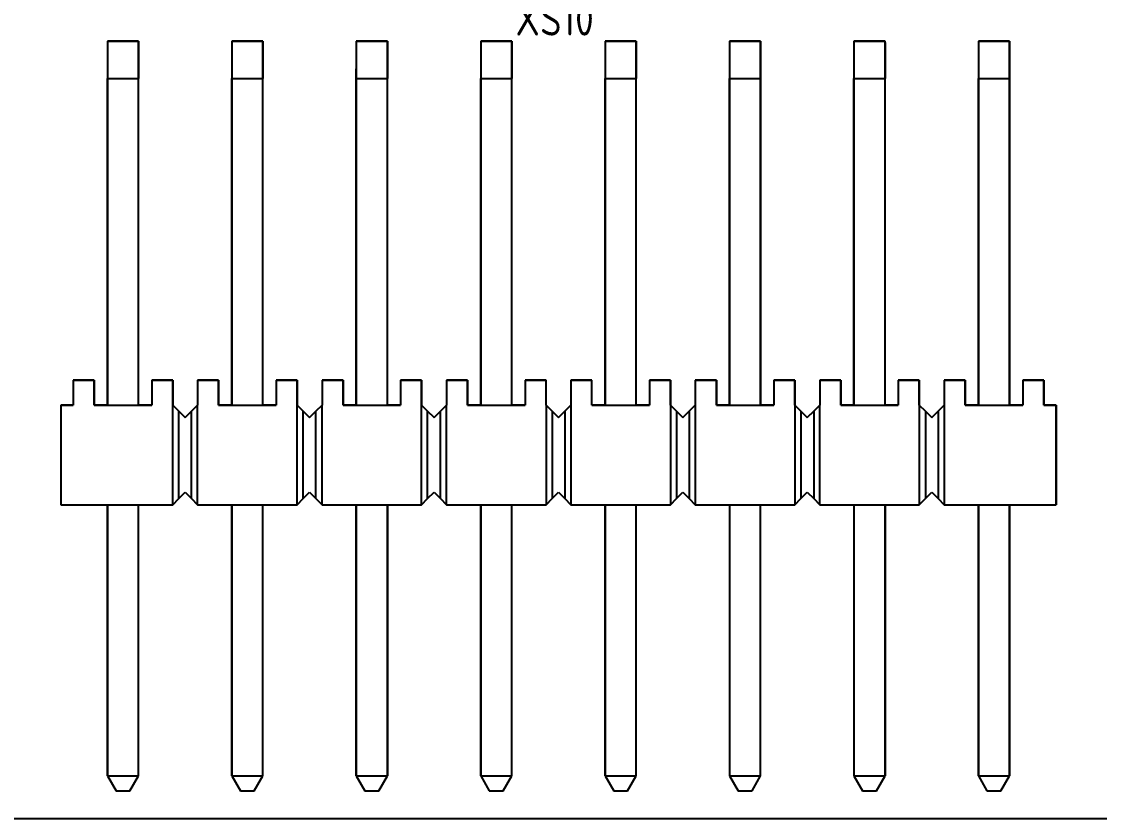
# Model space of a CAD drawing. Header units: inches. Extents: x 0 to 841, y -594 to 0.
# Drawn here: x 391.35 to 435.35, y -404.85 to -372.32 of the extents above; entities that cross this region are included whole.
import ezdxf

# ---------------------------------------------------------------- set-up
doc = ezdxf.new("R2010")
doc.units = ezdxf.units.IN
doc.header["$MEASUREMENT"] = 0
doc.styles.add('GOST type A0', font='', dxfattribs={"height": 2.116667})
doc.styles.get('GOST type A0').set_extended_font_data('GOST type A')

msp = doc.modelspace()

# ---------------------------------------------------------------- linework, layer by layer
at = {"color": 7, "true_color": 0xffffff}
for p, q in [((396.12, -373.122), (394.85, -373.122)), ((394.85, -373.122), (394.85, -374.646)), ((394.85, -373.122), (394.85, -373.174)), ((394.85, -373.122), (396.12, -373.122)), ((394.85, -373.174), (394.85, -373.326)), ((396.12, -374.646), (396.12, -373.122)), ((396.12, -373.122), (396.12, -373.174)), ((396.12, -373.174), (396.12, -373.326)), ((401.2, -373.122), (399.93, -373.122)), ((399.93, -373.122), (399.93, -374.646)), ((399.93, -373.122), (401.2, -373.122)), ((399.93, -373.122), (399.93, -373.174)), ((399.93, -373.174), (399.93, -373.326)), ((401.2, -374.646), (401.2, -373.122)), ((401.2, -373.122), (401.2, -373.174)), ((401.2, -373.174), (401.2, -373.326)), ((406.28, -373.122), (405.01, -373.122)), ((405.01, -373.122), (405.01, -374.252)), ((405.01, -373.122), (406.28, -373.122)), ((405.01, -373.122), (405.01, -373.174)), ((405.01, -373.174), (405.01, -373.326)), ((406.28, -374.646), (406.28, -373.122)), ((406.28, -373.122), (406.28, -373.174)), ((406.28, -373.174), (406.28, -373.326)), ((411.36, -373.122), (410.09, -373.122)), ((410.09, -373.122), (410.09, -374.646)), ((410.09, -373.122), (411.36, -373.122)), ((410.09, -373.122), (410.09, -373.174)), ((410.09, -373.174), (410.09, -373.326)), ((411.36, -374.646), (411.36, -373.122)), ((411.36, -373.122), (411.36, -373.174)), ((411.36, -373.174), (411.36, -373.326)), ((416.44, -373.122), (415.17, -373.122)), ((415.17, -373.122), (415.17, -374.646)), ((415.17, -373.122), (416.44, -373.122)), ((415.17, -373.122), (415.17, -373.174)), ((415.17, -373.174), (415.17, -373.884)), ((415.17, -373.174), (415.17, -373.326)), ((416.44, -374.646), (416.44, -373.122)), ((416.44, -373.122), (416.44, -373.174)), ((416.44, -373.174), (416.44, -373.326)), ((416.44, -373.174), (416.44, -373.884)), ((421.52, -373.122), (420.25, -373.122)), ((420.25, -373.122), (420.25, -374.646)), ((420.25, -373.122), (421.52, -373.122)), ((420.25, -373.122), (420.25, -373.174)), ((420.25, -373.174), (420.25, -373.326)), ((421.52, -374.646), (421.52, -373.122)), ((421.52, -373.122), (421.52, -373.174)), ((421.52, -373.174), (421.52, -373.326)), ((426.6, -373.122), (425.33, -373.122)), ((425.33, -373.122), (425.33, -374.646)), ((425.33, -373.122), (426.6, -373.122)), ((425.33, -373.122), (425.33, -373.174)), ((425.33, -373.174), (425.33, -373.326)), ((426.6, -373.174), (426.6, -373.122)), ((426.6, -373.174), (426.6, -373.122)), ((426.6, -374.646), (426.6, -373.174)), ((426.6, -373.174), (426.6, -373.326)), ((431.68, -373.122), (430.41, -373.122)), ((430.41, -373.122), (430.41, -374.646)), ((430.41, -373.122), (431.68, -373.122)), ((430.41, -373.122), (430.41, -373.174)), ((430.41, -373.174), (430.41, -373.326)), ((431.68, -374.646), (431.68, -373.122)), ((431.68, -373.122), (431.68, -373.174)), ((431.68, -373.174), (431.68, -373.326)), ((394.85, -373.326), (394.85, -373.57)), ((394.85, -373.57), (394.85, -373.884)), ((396.12, -373.326), (396.12, -373.57)), ((396.12, -373.57), (396.12, -373.884)), ((399.93, -373.326), (399.93, -373.57)), ((399.93, -373.57), (399.93, -373.884)), ((401.2, -373.326), (401.2, -373.57)), ((401.2, -373.57), (401.2, -373.884)), ((405.01, -373.326), (405.01, -373.57)), ((405.01, -373.57), (405.01, -373.884)), ((406.28, -373.326), (406.28, -373.57)), ((406.28, -373.57), (406.28, -373.884)), ((410.09, -373.326), (410.09, -373.57)), ((410.09, -373.57), (410.09, -373.884)), ((411.36, -373.326), (411.36, -373.57)), ((411.36, -373.57), (411.36, -373.884)), ((415.17, -373.326), (415.17, -373.57)), ((415.17, -373.57), (415.17, -373.884)), ((416.44, -373.326), (416.44, -373.57)), ((416.44, -373.57), (416.44, -373.884)), ((420.25, -373.326), (420.25, -373.57)), ((420.25, -373.57), (420.25, -373.884)), ((421.52, -373.326), (421.52, -373.57)), ((421.52, -373.57), (421.52, -373.884)), ((425.33, -373.326), (425.33, -373.57)), ((425.33, -373.57), (425.33, -373.884)), ((426.6, -373.326), (426.6, -373.57)), ((426.6, -373.57), (426.6, -373.884)), ((430.41, -373.326), (430.41, -373.57)), ((430.41, -373.57), (430.41, -373.884)), ((431.68, -373.326), (431.68, -373.57)), ((431.68, -373.57), (431.68, -373.884)), ((394.85, -373.884), (394.85, -374.252)), ((396.12, -373.884), (396.12, -374.252)), ((399.93, -373.884), (399.93, -374.252)), ((401.2, -373.884), (401.2, -374.252)), ((405.01, -373.884), (405.01, -374.252)), ((406.28, -373.884), (406.28, -374.252)), ((410.09, -373.884), (410.09, -374.252)), ((411.36, -373.884), (411.36, -374.252)), ((415.17, -373.884), (415.17, -374.252)), ((416.44, -373.884), (416.44, -374.252)), ((420.25, -373.884), (420.25, -374.252)), ((421.52, -373.884), (421.52, -374.252)), ((425.33, -373.884), (425.33, -374.252)), ((426.6, -373.884), (426.6, -374.252)), ((430.41, -373.884), (430.41, -374.252)), ((431.68, -373.884), (431.68, -374.252)), ((394.85, -374.252), (394.85, -374.646)), ((396.12, -374.252), (396.12, -374.646)), ((399.93, -374.252), (399.93, -374.646)), ((401.2, -374.252), (401.2, -374.646)), ((405.01, -374.252), (405.01, -374.646)), ((405.01, -374.646), (405.01, -374.252)), ((406.28, -374.252), (406.28, -374.646)), ((410.09, -374.252), (410.09, -374.646)), ((411.36, -374.252), (411.36, -374.646)), ((415.17, -374.252), (415.17, -374.646)), ((416.44, -374.252), (416.44, -374.646)), ((420.25, -374.252), (420.25, -374.646)), ((421.52, -374.252), (421.52, -374.646)), ((425.33, -374.252), (425.33, -374.646)), ((426.6, -374.252), (426.6, -374.646)), ((430.41, -374.252), (430.41, -374.646)), ((431.68, -374.252), (431.68, -374.646)), ((394.85, -374.646), (394.85, -387.982)), ((394.85, -387.982), (394.85, -374.646)), ((394.85, -374.646), (396.12, -374.646)), ((396.12, -387.982), (396.12, -374.646)), ((396.12, -387.982), (396.12, -374.646)), ((399.93, -374.646), (399.93, -387.982)), ((399.93, -387.982), (399.93, -374.646)), ((399.93, -374.646), (401.2, -374.646)), ((401.2, -387.982), (401.2, -374.646)), ((401.2, -387.982), (401.2, -374.646)), ((405.01, -374.646), (405.01, -387.982)), ((405.01, -387.982), (405.01, -374.646)), ((405.01, -374.646), (406.28, -374.646)), ((406.28, -387.982), (406.28, -374.646)), ((406.28, -387.982), (406.28, -374.646)), ((410.09, -374.646), (410.09, -387.982)), ((410.09, -387.982), (410.09, -374.646)), ((410.09, -374.646), (411.36, -374.646)), ((411.36, -387.982), (411.36, -374.646)), ((411.36, -387.982), (411.36, -374.646)), ((415.17, -374.646), (415.17, -387.982)), ((415.17, -387.982), (415.17, -374.646)), ((415.17, -374.646), (416.44, -374.646)), ((416.44, -387.982), (416.44, -374.646)), ((416.44, -387.982), (416.44, -374.646)), ((420.25, -374.646), (420.25, -387.982)), ((420.25, -387.982), (420.25, -374.646)), ((420.25, -374.646), (421.52, -374.646)), ((421.52, -387.982), (421.52, -374.646)), ((421.52, -374.646), (421.52, -387.982)), ((425.33, -374.646), (425.33, -387.982)), ((425.33, -387.982), (425.33, -374.646)), ((425.33, -374.646), (426.6, -374.646)), ((426.6, -387.982), (426.6, -374.646)), ((426.6, -387.982), (426.6, -374.646)), ((430.41, -374.646), (430.41, -387.982)), ((430.41, -387.982), (430.41, -374.646)), ((430.41, -374.646), (431.68, -374.646)), ((431.68, -387.982), (431.68, -374.646)), ((431.68, -374.646), (431.68, -387.982)), ((394.312, -386.966), (393.448, -386.966)), ((393.448, -386.966), (393.448, -387.982)), ((393.448, -386.966), (394.312, -386.966)), ((393.448, -386.966), (393.448, -387.982)), ((394.312, -387.982), (394.312, -386.966)), ((394.312, -386.966), (394.312, -387.982)), ((397.518, -386.966), (396.66, -386.966)), ((396.66, -386.966), (396.66, -387.982)), ((396.66, -386.966), (396.66, -387.982)), ((396.66, -386.966), (397.518, -386.966)), ((397.518, -387.982), (397.518, -386.966)), ((397.518, -386.966), (397.518, -387.982)), ((399.392, -386.966), (398.534, -386.966)), ((398.534, -386.966), (398.534, -387.982)), ((398.534, -386.966), (398.534, -387.982)), ((398.534, -386.966), (399.392, -386.966)), ((399.392, -387.982), (399.392, -386.966)), ((399.392, -386.966), (399.392, -387.982)), ((402.598, -386.966), (401.74, -386.966)), ((401.74, -386.966), (401.74, -387.982)), ((401.74, -386.966), (402.598, -386.966)), ((401.74, -386.966), (401.74, -387.982)), ((402.598, -387.982), (402.598, -386.966)), ((402.598, -386.966), (402.598, -387.982)), ((404.472, -386.966), (403.614, -386.966)), ((403.614, -386.966), (403.614, -387.982)), ((403.614, -386.966), (403.614, -387.982)), ((403.614, -386.966), (404.472, -386.966)), ((404.472, -387.982), (404.472, -386.966)), ((404.472, -386.966), (404.472, -387.982)), ((407.678, -386.966), (406.82, -386.966)), ((406.82, -386.966), (406.82, -387.982)), ((406.82, -386.966), (407.678, -386.966)), ((406.82, -386.966), (406.82, -387.982)), ((407.678, -387.982), (407.678, -386.966)), ((407.678, -386.966), (407.678, -387.982)), ((409.552, -386.966), (408.694, -386.966)), ((408.694, -386.966), (408.694, -387.982)), ((408.694, -386.966), (408.694, -387.982)), ((408.694, -386.966), (409.552, -386.966)), ((409.552, -387.982), (409.552, -386.966)), ((409.552, -386.966), (409.552, -387.982)), ((412.758, -386.966), (411.9, -386.966)), ((411.9, -386.966), (411.9, -387.982)), ((411.9, -386.966), (412.758, -386.966)), ((411.9, -386.966), (411.9, -387.982)), ((412.758, -387.982), (412.758, -386.966)), ((412.758, -387.982), (412.758, -386.966)), ((414.632, -386.966), (413.774, -386.966)), ((413.774, -386.966), (413.774, -387.982)), ((413.774, -386.966), (414.632, -386.966)), ((413.774, -386.966), (413.774, -387.982)), ((414.632, -387.982), (414.632, -386.966)), ((414.632, -387.982), (414.632, -386.966)), ((417.838, -386.966), (416.98, -386.966)), ((416.98, -386.966), (416.98, -387.982)), ((416.98, -386.966), (417.838, -386.966)), ((416.98, -386.966), (416.98, -387.982)), ((417.838, -387.982), (417.838, -386.966)), ((417.838, -386.966), (417.838, -387.982)), ((419.712, -386.966), (418.854, -386.966)), ((418.854, -386.966), (418.854, -387.982)), ((418.854, -386.966), (419.712, -386.966)), ((418.854, -386.966), (418.854, -387.982)), ((419.712, -387.982), (419.712, -386.966)), ((419.712, -386.966), (419.712, -387.982)), ((422.918, -386.966), (422.06, -386.966)), ((422.06, -386.966), (422.06, -387.982)), ((422.06, -386.966), (422.918, -386.966)), ((422.06, -386.966), (422.06, -387.982)), ((422.918, -387.982), (422.918, -386.966)), ((422.918, -386.966), (422.918, -387.982)), ((424.792, -386.966), (423.934, -386.966)), ((423.934, -386.966), (423.934, -387.982)), ((423.934, -386.966), (424.792, -386.966)), ((423.934, -386.966), (423.934, -387.982)), ((424.792, -387.982), (424.792, -386.966)), ((424.792, -386.966), (424.792, -387.982)), ((427.998, -386.966), (427.14, -386.966)), ((427.14, -386.966), (427.14, -387.982)), ((427.14, -386.966), (427.998, -386.966)), ((427.14, -386.966), (427.14, -387.982)), ((427.998, -387.982), (427.998, -386.966)), ((427.998, -386.966), (427.998, -387.982)), ((429.872, -386.966), (429.014, -386.966)), ((429.014, -386.966), (429.014, -387.982)), ((429.014, -386.966), (429.872, -386.966)), ((429.014, -386.966), (429.014, -387.982)), ((429.872, -387.982), (429.872, -386.966)), ((429.872, -386.966), (429.872, -387.982)), ((433.084, -386.966), (432.22, -386.966)), ((432.22, -386.966), (432.22, -387.982)), ((432.22, -386.966), (432.22, -387.982)), ((432.22, -386.966), (433.084, -386.966)), ((433.084, -387.982), (433.084, -386.966)), ((433.084, -386.966), (433.084, -387.982)), ((392.946, -387.982), (392.946, -392.046)), ((393.448, -387.982), (392.946, -387.982)), ((392.946, -387.982), (393.448, -387.982)), ((392.946, -387.982), (392.946, -392.046)), ((394.85, -387.982), (394.312, -387.982)), ((394.312, -387.982), (396.66, -387.982)), ((396.66, -387.982), (396.12, -387.982)), ((397.766, -388.23), (397.518, -387.982)), ((397.518, -392.046), (397.518, -387.982)), ((397.518, -387.982), (397.766, -388.23)), ((398.534, -387.982), (398.286, -388.23)), ((398.286, -388.23), (398.534, -387.982)), ((398.534, -392.046), (398.534, -387.982)), ((399.93, -387.982), (399.392, -387.982)), ((399.392, -387.982), (401.74, -387.982)), ((401.74, -387.982), (401.2, -387.982)), ((402.846, -388.23), (402.598, -387.982)), ((402.598, -392.046), (402.598, -387.982)), ((402.598, -387.982), (402.846, -388.23)), ((403.614, -387.982), (403.366, -388.23)), ((403.366, -388.23), (403.614, -387.982)), ((403.614, -392.046), (403.614, -387.982)), ((405.01, -387.982), (404.472, -387.982)), ((404.472, -387.982), (406.82, -387.982)), ((406.82, -387.982), (406.28, -387.982)), ((407.926, -388.23), (407.678, -387.982)), ((407.678, -392.046), (407.678, -387.982)), ((407.678, -387.982), (407.926, -388.23)), ((408.694, -387.982), (408.446, -388.23)), ((408.446, -388.23), (408.694, -387.982)), ((408.694, -392.046), (408.694, -387.982)), ((410.09, -387.982), (409.552, -387.982)), ((409.552, -387.982), (411.9, -387.982)), ((411.9, -387.982), (411.36, -387.982)), ((413.006, -388.23), (412.758, -387.982)), ((412.758, -387.982), (412.758, -392.046)), ((412.758, -387.982), (413.006, -388.23)), ((413.774, -387.982), (413.526, -388.23)), ((413.526, -388.23), (413.774, -387.982)), ((413.774, -387.982), (413.774, -392.046)), ((415.17, -387.982), (414.632, -387.982)), ((414.632, -387.982), (416.98, -387.982)), ((416.98, -387.982), (416.44, -387.982)), ((418.086, -388.23), (417.838, -387.982)), ((417.838, -387.982), (417.838, -392.046)), ((417.838, -387.982), (418.086, -388.23)), ((418.854, -387.982), (418.606, -388.23)), ((418.606, -388.23), (418.854, -387.982)), ((418.854, -387.982), (418.854, -392.046)), ((420.25, -387.982), (419.712, -387.982)), ((419.712, -387.982), (422.06, -387.982)), ((422.06, -387.982), (421.52, -387.982)), ((423.166, -388.23), (422.918, -387.982)), ((422.918, -387.982), (422.918, -392.046)), ((422.918, -387.982), (423.166, -388.23)), ((423.934, -387.982), (423.686, -388.23)), ((423.686, -388.23), (423.934, -387.982)), ((423.934, -392.046), (423.934, -387.982)), ((425.33, -387.982), (424.792, -387.982)), ((424.792, -387.982), (427.14, -387.982)), ((427.14, -387.982), (426.6, -387.982)), ((428.246, -388.23), (427.998, -387.982)), ((427.998, -387.982), (427.998, -392.046)), ((427.998, -387.982), (428.246, -388.23)), ((429.014, -387.982), (428.766, -388.23)), ((428.766, -388.23), (429.014, -387.982)), ((429.014, -387.982), (429.014, -392.046)), ((430.41, -387.982), (429.872, -387.982)), ((429.872, -387.982), (432.22, -387.982)), ((432.22, -387.982), (431.68, -387.982)), ((433.586, -387.982), (433.084, -387.982)), ((433.084, -387.982), (433.586, -387.982)), ((433.586, -392.046), (433.586, -387.982)), ((433.586, -387.982), (433.586, -392.046)), ((398.026, -388.49), (397.766, -388.23)), ((397.766, -388.23), (398.026, -388.49)), ((397.766, -391.798), (397.766, -388.23)), ((398.286, -388.23), (398.026, -388.49)), ((398.026, -388.49), (398.286, -388.23)), ((398.286, -391.798), (398.286, -388.23)), ((403.106, -388.49), (402.846, -388.23)), ((402.846, -388.23), (403.106, -388.49)), ((402.846, -391.798), (402.846, -388.23)), ((403.366, -388.23), (403.106, -388.49)), ((403.106, -388.49), (403.366, -388.23)), ((403.366, -391.798), (403.366, -388.23)), ((408.186, -388.49), (407.926, -388.23)), ((407.926, -391.798), (407.926, -388.23)), ((407.926, -388.23), (408.186, -388.49)), ((408.446, -388.23), (408.186, -388.49)), ((408.186, -388.49), (408.446, -388.23)), ((408.446, -391.798), (408.446, -388.23)), ((413.266, -388.49), (413.006, -388.23)), ((413.006, -388.23), (413.006, -391.798)), ((413.006, -388.23), (413.266, -388.49)), ((413.526, -388.23), (413.266, -388.49)), ((413.266, -388.49), (413.526, -388.23)), ((413.526, -388.23), (413.526, -391.798)), ((418.346, -388.49), (418.086, -388.23)), ((418.086, -388.23), (418.086, -391.798)), ((418.086, -388.23), (418.346, -388.49)), ((418.606, -388.23), (418.346, -388.49)), ((418.346, -388.49), (418.606, -388.23)), ((418.606, -388.23), (418.606, -391.798)), ((423.426, -388.49), (423.166, -388.23)), ((423.166, -388.23), (423.166, -391.798)), ((423.166, -388.23), (423.426, -388.49)), ((423.686, -388.23), (423.426, -388.49)), ((423.426, -388.49), (423.686, -388.23)), ((423.686, -388.23), (423.686, -391.798)), ((428.506, -388.49), (428.246, -388.23)), ((428.246, -388.23), (428.246, -391.798)), ((428.246, -388.23), (428.506, -388.49)), ((428.766, -388.23), (428.506, -388.49)), ((428.506, -388.49), (428.766, -388.23)), ((428.766, -388.23), (428.766, -391.798)), ((397.766, -391.798), (398.026, -391.538)), ((397.766, -391.798), (398.026, -391.538)), ((398.026, -391.538), (398.286, -391.798)), ((398.026, -391.538), (398.286, -391.798)), ((402.846, -391.798), (403.106, -391.538)), ((402.846, -391.798), (403.106, -391.538)), ((403.106, -391.538), (403.366, -391.798)), ((403.106, -391.538), (403.366, -391.798)), ((407.926, -391.798), (408.186, -391.538)), ((407.926, -391.798), (408.186, -391.538)), ((408.186, -391.538), (408.446, -391.798)), ((408.186, -391.538), (408.446, -391.798)), ((413.006, -391.798), (413.266, -391.538)), ((413.006, -391.798), (413.266, -391.538)), ((413.266, -391.538), (413.526, -391.798)), ((413.266, -391.538), (413.526, -391.798)), ((418.086, -391.798), (418.346, -391.538)), ((418.086, -391.798), (418.346, -391.538)), ((418.346, -391.538), (418.606, -391.798)), ((418.346, -391.538), (418.606, -391.798)), ((423.166, -391.798), (423.426, -391.538)), ((423.166, -391.798), (423.426, -391.538)), ((423.426, -391.538), (423.686, -391.798)), ((423.426, -391.538), (423.686, -391.798)), ((428.246, -391.798), (428.506, -391.538)), ((428.246, -391.798), (428.506, -391.538)), ((428.506, -391.538), (428.766, -391.798)), ((428.506, -391.538), (428.766, -391.798)), ((392.946, -392.046), (394.85, -392.046)), ((392.946, -392.046), (397.518, -392.046)), ((394.85, -392.046), (394.85, -403.12)), ((394.85, -403.12), (394.85, -392.046)), ((396.12, -403.12), (396.12, -392.046)), ((396.12, -392.046), (397.518, -392.046)), ((396.12, -403.12), (396.12, -392.046)), ((397.518, -392.046), (397.766, -391.798)), ((397.518, -392.046), (397.766, -391.798)), ((398.286, -391.798), (398.534, -392.046)), ((398.286, -391.798), (398.534, -392.046)), ((398.534, -392.046), (399.93, -392.046)), ((398.534, -392.046), (402.598, -392.046)), ((399.93, -392.046), (399.93, -403.12)), ((399.93, -403.12), (399.93, -392.046)), ((401.2, -403.12), (401.2, -392.046)), ((401.2, -392.046), (402.598, -392.046)), ((401.2, -403.12), (401.2, -392.046)), ((402.598, -392.046), (402.846, -391.798)), ((402.598, -392.046), (402.846, -391.798)), ((403.366, -391.798), (403.614, -392.046)), ((403.366, -391.798), (403.614, -392.046)), ((403.614, -392.046), (405.01, -392.046)), ((403.614, -392.046), (407.678, -392.046)), ((405.01, -392.046), (405.01, -403.12)), ((405.01, -403.12), (405.01, -392.046)), ((406.28, -403.12), (406.28, -392.046)), ((406.28, -392.046), (407.678, -392.046)), ((406.28, -392.046), (406.28, -403.12)), ((407.678, -392.046), (407.926, -391.798)), ((407.678, -392.046), (407.926, -391.798)), ((408.446, -391.798), (408.694, -392.046)), ((408.446, -391.798), (408.694, -392.046)), ((408.694, -392.046), (410.09, -392.046)), ((408.694, -392.046), (412.758, -392.046)), ((410.09, -392.046), (410.09, -403.12)), ((410.09, -403.12), (410.09, -392.046)), ((411.36, -403.12), (411.36, -392.046)), ((411.36, -392.046), (412.758, -392.046)), ((411.36, -403.12), (411.36, -392.046)), ((412.758, -392.046), (413.006, -391.798)), ((412.758, -392.046), (413.006, -391.798)), ((413.526, -391.798), (413.774, -392.046)), ((413.526, -391.798), (413.774, -392.046)), ((413.774, -392.046), (415.17, -392.046)), ((413.774, -392.046), (417.838, -392.046)), ((415.17, -392.046), (415.17, -403.12)), ((415.17, -403.12), (415.17, -392.046)), ((416.44, -403.12), (416.44, -392.046)), ((416.44, -392.046), (417.838, -392.046)), ((416.44, -403.12), (416.44, -392.046)), ((417.838, -392.046), (418.086, -391.798)), ((417.838, -392.046), (418.086, -391.798)), ((418.606, -391.798), (418.854, -392.046)), ((418.606, -391.798), (418.854, -392.046)), ((418.854, -392.046), (420.25, -392.046)), ((418.854, -392.046), (422.918, -392.046)), ((420.25, -392.046), (420.25, -403.12)), ((420.25, -392.046), (420.25, -403.12)), ((421.52, -403.12), (421.52, -392.046)), ((421.52, -392.046), (422.918, -392.046)), ((421.52, -403.12), (421.52, -392.046)), ((422.918, -392.046), (423.166, -391.798)), ((422.918, -392.046), (423.166, -391.798)), ((423.686, -391.798), (423.934, -392.046)), ((423.686, -391.798), (423.934, -392.046)), ((423.934, -392.046), (425.33, -392.046)), ((423.934, -392.046), (427.998, -392.046)), ((425.33, -392.046), (425.33, -403.12)), ((425.33, -392.046), (425.33, -403.12)), ((426.6, -403.12), (426.6, -392.046)), ((426.6, -392.046), (427.998, -392.046)), ((426.6, -392.046), (426.6, -403.12)), ((427.998, -392.046), (428.246, -391.798)), ((427.998, -392.046), (428.246, -391.798)), ((428.766, -391.798), (429.014, -392.046)), ((428.766, -391.798), (429.014, -392.046)), ((429.014, -392.046), (430.41, -392.046)), ((429.014, -392.046), (433.586, -392.046)), ((430.41, -392.046), (430.41, -403.12)), ((430.41, -403.12), (430.41, -392.046)), ((431.68, -403.12), (431.68, -392.046)), ((431.68, -392.046), (433.586, -392.046)), ((431.68, -392.046), (431.68, -403.12)), ((394.85, -403.12), (395.202, -403.73)), ((394.85, -403.12), (395.202, -403.73)), ((394.85, -403.12), (396.12, -403.12)), ((395.768, -403.73), (396.12, -403.12)), ((395.768, -403.73), (396.12, -403.12)), ((399.93, -403.12), (400.282, -403.73)), ((399.93, -403.12), (401.2, -403.12)), ((399.93, -403.12), (400.282, -403.73)), ((400.848, -403.73), (401.2, -403.12)), ((400.848, -403.73), (401.2, -403.12)), ((405.01, -403.12), (405.362, -403.73)), ((405.01, -403.12), (406.28, -403.12)), ((405.01, -403.12), (405.362, -403.73)), ((405.928, -403.73), (406.28, -403.12)), ((405.928, -403.73), (406.28, -403.12)), ((410.09, -403.12), (410.442, -403.73)), ((410.09, -403.12), (411.36, -403.12)), ((410.09, -403.12), (410.442, -403.73)), ((411.008, -403.73), (411.36, -403.12)), ((411.008, -403.73), (411.36, -403.12)), ((415.17, -403.12), (415.522, -403.73)), ((415.17, -403.12), (416.44, -403.12)), ((415.17, -403.12), (415.522, -403.73)), ((416.088, -403.73), (416.44, -403.12)), ((416.088, -403.73), (416.44, -403.12)), ((420.25, -403.12), (420.602, -403.73)), ((420.25, -403.12), (421.52, -403.12)), ((420.25, -403.12), (420.602, -403.73)), ((421.168, -403.73), (421.52, -403.12)), ((421.168, -403.73), (421.52, -403.12)), ((425.33, -403.12), (425.682, -403.73)), ((425.33, -403.12), (426.6, -403.12)), ((425.33, -403.12), (425.682, -403.73)), ((426.248, -403.73), (426.6, -403.12)), ((426.248, -403.73), (426.6, -403.12)), ((430.41, -403.12), (430.762, -403.73)), ((430.41, -403.12), (431.68, -403.12)), ((430.41, -403.12), (430.762, -403.73)), ((431.328, -403.73), (431.68, -403.12)), ((431.328, -403.73), (431.68, -403.12)), ((395.202, -403.73), (395.768, -403.73)), ((395.202, -403.73), (395.768, -403.73)), ((400.282, -403.73), (400.848, -403.73)), ((400.282, -403.73), (400.848, -403.73)), ((405.362, -403.73), (405.928, -403.73)), ((405.362, -403.73), (405.928, -403.73)), ((410.442, -403.73), (411.008, -403.73)), ((410.442, -403.73), (411.008, -403.73)), ((415.522, -403.73), (416.088, -403.73)), ((415.522, -403.73), (416.088, -403.73)), ((420.602, -403.73), (421.168, -403.73)), ((420.602, -403.73), (421.168, -403.73)), ((425.682, -403.73), (426.248, -403.73)), ((425.682, -403.73), (426.248, -403.73)), ((430.762, -403.73), (431.328, -403.73)), ((430.762, -403.73), (431.328, -403.73))]:
    msp.add_line(p, q, dxfattribs=at)
at = {"color": 18, "true_color": 0x000000}
for p, q in [((396.12, -373.122), (394.85, -373.122)), ((394.85, -373.122), (394.85, -374.646)), ((394.85, -373.122), (394.85, -373.174)), ((394.85, -373.122), (396.12, -373.122)), ((394.85, -373.174), (394.85, -373.326)), ((396.12, -374.646), (396.12, -373.122)), ((396.12, -373.122), (396.12, -373.174)), ((396.12, -373.174), (396.12, -373.326)), ((401.2, -373.122), (399.93, -373.122)), ((399.93, -373.122), (399.93, -374.646)), ((399.93, -373.122), (401.2, -373.122)), ((399.93, -373.122), (399.93, -373.174)), ((399.93, -373.174), (399.93, -373.326)), ((401.2, -374.646), (401.2, -373.122)), ((401.2, -373.122), (401.2, -373.174)), ((401.2, -373.174), (401.2, -373.326)), ((406.28, -373.122), (405.01, -373.122)), ((405.01, -373.122), (405.01, -374.252)), ((405.01, -373.122), (406.28, -373.122)), ((405.01, -373.122), (405.01, -373.174)), ((405.01, -373.174), (405.01, -373.326)), ((406.28, -374.646), (406.28, -373.122)), ((406.28, -373.122), (406.28, -373.174)), ((406.28, -373.174), (406.28, -373.326)), ((411.36, -373.122), (410.09, -373.122)), ((410.09, -373.122), (410.09, -374.646)), ((410.09, -373.122), (411.36, -373.122)), ((410.09, -373.122), (410.09, -373.174)), ((410.09, -373.174), (410.09, -373.326)), ((411.36, -374.646), (411.36, -373.122)), ((411.36, -373.122), (411.36, -373.174)), ((411.36, -373.174), (411.36, -373.326)), ((416.44, -373.122), (415.17, -373.122)), ((415.17, -373.122), (415.17, -374.646)), ((415.17, -373.122), (416.44, -373.122)), ((415.17, -373.122), (415.17, -373.174)), ((415.17, -373.174), (415.17, -373.884)), ((415.17, -373.174), (415.17, -373.326)), ((416.44, -374.646), (416.44, -373.122)), ((416.44, -373.122), (416.44, -373.174)), ((416.44, -373.174), (416.44, -373.326)), ((416.44, -373.174), (416.44, -373.884)), ((421.52, -373.122), (420.25, -373.122)), ((420.25, -373.122), (420.25, -374.646)), ((420.25, -373.122), (421.52, -373.122)), ((420.25, -373.122), (420.25, -373.174)), ((420.25, -373.174), (420.25, -373.326)), ((421.52, -374.646), (421.52, -373.122)), ((421.52, -373.122), (421.52, -373.174)), ((421.52, -373.174), (421.52, -373.326)), ((426.6, -373.122), (425.33, -373.122)), ((425.33, -373.122), (425.33, -374.646)), ((425.33, -373.122), (426.6, -373.122)), ((425.33, -373.122), (425.33, -373.174)), ((425.33, -373.174), (425.33, -373.326)), ((426.6, -373.174), (426.6, -373.122)), ((426.6, -373.174), (426.6, -373.122)), ((426.6, -374.646), (426.6, -373.174)), ((426.6, -373.174), (426.6, -373.326)), ((431.68, -373.122), (430.41, -373.122)), ((430.41, -373.122), (430.41, -374.646)), ((430.41, -373.122), (431.68, -373.122)), ((430.41, -373.122), (430.41, -373.174)), ((430.41, -373.174), (430.41, -373.326)), ((431.68, -374.646), (431.68, -373.122)), ((431.68, -373.122), (431.68, -373.174)), ((431.68, -373.174), (431.68, -373.326)), ((394.85, -373.326), (394.85, -373.57)), ((394.85, -373.57), (394.85, -373.884)), ((396.12, -373.326), (396.12, -373.57)), ((396.12, -373.57), (396.12, -373.884)), ((399.93, -373.326), (399.93, -373.57)), ((399.93, -373.57), (399.93, -373.884)), ((401.2, -373.326), (401.2, -373.57)), ((401.2, -373.57), (401.2, -373.884)), ((405.01, -373.326), (405.01, -373.57)), ((405.01, -373.57), (405.01, -373.884)), ((406.28, -373.326), (406.28, -373.57)), ((406.28, -373.57), (406.28, -373.884)), ((410.09, -373.326), (410.09, -373.57)), ((410.09, -373.57), (410.09, -373.884)), ((411.36, -373.326), (411.36, -373.57)), ((411.36, -373.57), (411.36, -373.884)), ((415.17, -373.326), (415.17, -373.57)), ((415.17, -373.57), (415.17, -373.884)), ((416.44, -373.326), (416.44, -373.57)), ((416.44, -373.57), (416.44, -373.884)), ((420.25, -373.326), (420.25, -373.57)), ((420.25, -373.57), (420.25, -373.884)), ((421.52, -373.326), (421.52, -373.57)), ((421.52, -373.57), (421.52, -373.884)), ((425.33, -373.326), (425.33, -373.57)), ((425.33, -373.57), (425.33, -373.884)), ((426.6, -373.326), (426.6, -373.57)), ((426.6, -373.57), (426.6, -373.884)), ((430.41, -373.326), (430.41, -373.57)), ((430.41, -373.57), (430.41, -373.884)), ((431.68, -373.326), (431.68, -373.57)), ((431.68, -373.57), (431.68, -373.884)), ((394.85, -373.884), (394.85, -374.252)), ((396.12, -373.884), (396.12, -374.252)), ((399.93, -373.884), (399.93, -374.252)), ((401.2, -373.884), (401.2, -374.252)), ((405.01, -373.884), (405.01, -374.252)), ((406.28, -373.884), (406.28, -374.252)), ((410.09, -373.884), (410.09, -374.252)), ((411.36, -373.884), (411.36, -374.252)), ((415.17, -373.884), (415.17, -374.252)), ((416.44, -373.884), (416.44, -374.252)), ((420.25, -373.884), (420.25, -374.252)), ((421.52, -373.884), (421.52, -374.252)), ((425.33, -373.884), (425.33, -374.252)), ((426.6, -373.884), (426.6, -374.252)), ((430.41, -373.884), (430.41, -374.252)), ((431.68, -373.884), (431.68, -374.252)), ((394.85, -374.252), (394.85, -374.646)), ((396.12, -374.252), (396.12, -374.646)), ((399.93, -374.252), (399.93, -374.646)), ((401.2, -374.252), (401.2, -374.646)), ((405.01, -374.252), (405.01, -374.646)), ((405.01, -374.646), (405.01, -374.252)), ((406.28, -374.252), (406.28, -374.646)), ((410.09, -374.252), (410.09, -374.646)), ((411.36, -374.252), (411.36, -374.646)), ((415.17, -374.252), (415.17, -374.646)), ((416.44, -374.252), (416.44, -374.646)), ((420.25, -374.252), (420.25, -374.646)), ((421.52, -374.252), (421.52, -374.646)), ((425.33, -374.252), (425.33, -374.646)), ((426.6, -374.252), (426.6, -374.646)), ((430.41, -374.252), (430.41, -374.646)), ((431.68, -374.252), (431.68, -374.646)), ((394.85, -374.646), (394.85, -387.982)), ((394.85, -387.982), (394.85, -374.646)), ((394.85, -374.646), (396.12, -374.646)), ((396.12, -387.982), (396.12, -374.646)), ((396.12, -387.982), (396.12, -374.646)), ((399.93, -374.646), (399.93, -387.982)), ((399.93, -387.982), (399.93, -374.646)), ((399.93, -374.646), (401.2, -374.646)), ((401.2, -387.982), (401.2, -374.646)), ((401.2, -387.982), (401.2, -374.646)), ((405.01, -374.646), (405.01, -387.982)), ((405.01, -387.982), (405.01, -374.646)), ((405.01, -374.646), (406.28, -374.646)), ((406.28, -387.982), (406.28, -374.646)), ((406.28, -387.982), (406.28, -374.646)), ((410.09, -374.646), (410.09, -387.982)), ((410.09, -387.982), (410.09, -374.646)), ((410.09, -374.646), (411.36, -374.646)), ((411.36, -387.982), (411.36, -374.646)), ((411.36, -387.982), (411.36, -374.646)), ((415.17, -374.646), (415.17, -387.982)), ((415.17, -387.982), (415.17, -374.646)), ((415.17, -374.646), (416.44, -374.646)), ((416.44, -387.982), (416.44, -374.646)), ((416.44, -387.982), (416.44, -374.646)), ((420.25, -374.646), (420.25, -387.982)), ((420.25, -387.982), (420.25, -374.646)), ((420.25, -374.646), (421.52, -374.646)), ((421.52, -387.982), (421.52, -374.646)), ((421.52, -374.646), (421.52, -387.982)), ((425.33, -374.646), (425.33, -387.982)), ((425.33, -387.982), (425.33, -374.646)), ((425.33, -374.646), (426.6, -374.646)), ((426.6, -387.982), (426.6, -374.646)), ((426.6, -387.982), (426.6, -374.646)), ((430.41, -374.646), (430.41, -387.982)), ((430.41, -387.982), (430.41, -374.646)), ((430.41, -374.646), (431.68, -374.646)), ((431.68, -387.982), (431.68, -374.646)), ((431.68, -374.646), (431.68, -387.982)), ((394.312, -386.966), (393.448, -386.966)), ((393.448, -386.966), (393.448, -387.982)), ((393.448, -386.966), (394.312, -386.966)), ((393.448, -386.966), (393.448, -387.982)), ((394.312, -387.982), (394.312, -386.966)), ((394.312, -386.966), (394.312, -387.982)), ((397.518, -386.966), (396.66, -386.966)), ((396.66, -386.966), (396.66, -387.982)), ((396.66, -386.966), (396.66, -387.982)), ((396.66, -386.966), (397.518, -386.966)), ((397.518, -387.982), (397.518, -386.966)), ((397.518, -386.966), (397.518, -387.982)), ((399.392, -386.966), (398.534, -386.966)), ((398.534, -386.966), (398.534, -387.982)), ((398.534, -386.966), (398.534, -387.982)), ((398.534, -386.966), (399.392, -386.966)), ((399.392, -387.982), (399.392, -386.966)), ((399.392, -386.966), (399.392, -387.982)), ((402.598, -386.966), (401.74, -386.966)), ((401.74, -386.966), (401.74, -387.982)), ((401.74, -386.966), (402.598, -386.966)), ((401.74, -386.966), (401.74, -387.982)), ((402.598, -387.982), (402.598, -386.966)), ((402.598, -386.966), (402.598, -387.982)), ((404.472, -386.966), (403.614, -386.966)), ((403.614, -386.966), (403.614, -387.982)), ((403.614, -386.966), (403.614, -387.982)), ((403.614, -386.966), (404.472, -386.966)), ((404.472, -387.982), (404.472, -386.966)), ((404.472, -386.966), (404.472, -387.982)), ((407.678, -386.966), (406.82, -386.966)), ((406.82, -386.966), (406.82, -387.982)), ((406.82, -386.966), (407.678, -386.966)), ((406.82, -386.966), (406.82, -387.982)), ((407.678, -387.982), (407.678, -386.966)), ((407.678, -386.966), (407.678, -387.982)), ((409.552, -386.966), (408.694, -386.966)), ((408.694, -386.966), (408.694, -387.982)), ((408.694, -386.966), (408.694, -387.982)), ((408.694, -386.966), (409.552, -386.966)), ((409.552, -387.982), (409.552, -386.966)), ((409.552, -386.966), (409.552, -387.982)), ((412.758, -386.966), (411.9, -386.966)), ((411.9, -386.966), (411.9, -387.982)), ((411.9, -386.966), (412.758, -386.966)), ((411.9, -386.966), (411.9, -387.982)), ((412.758, -387.982), (412.758, -386.966)), ((412.758, -387.982), (412.758, -386.966)), ((414.632, -386.966), (413.774, -386.966)), ((413.774, -386.966), (413.774, -387.982)), ((413.774, -386.966), (414.632, -386.966)), ((413.774, -386.966), (413.774, -387.982)), ((414.632, -387.982), (414.632, -386.966)), ((414.632, -387.982), (414.632, -386.966)), ((417.838, -386.966), (416.98, -386.966)), ((416.98, -386.966), (416.98, -387.982)), ((416.98, -386.966), (417.838, -386.966)), ((416.98, -386.966), (416.98, -387.982)), ((417.838, -387.982), (417.838, -386.966)), ((417.838, -386.966), (417.838, -387.982)), ((419.712, -386.966), (418.854, -386.966)), ((418.854, -386.966), (418.854, -387.982)), ((418.854, -386.966), (419.712, -386.966)), ((418.854, -386.966), (418.854, -387.982)), ((419.712, -387.982), (419.712, -386.966)), ((419.712, -386.966), (419.712, -387.982)), ((422.918, -386.966), (422.06, -386.966)), ((422.06, -386.966), (422.06, -387.982)), ((422.06, -386.966), (422.918, -386.966)), ((422.06, -386.966), (422.06, -387.982)), ((422.918, -387.982), (422.918, -386.966)), ((422.918, -386.966), (422.918, -387.982)), ((424.792, -386.966), (423.934, -386.966)), ((423.934, -386.966), (423.934, -387.982)), ((423.934, -386.966), (424.792, -386.966)), ((423.934, -386.966), (423.934, -387.982)), ((424.792, -387.982), (424.792, -386.966)), ((424.792, -386.966), (424.792, -387.982)), ((427.998, -386.966), (427.14, -386.966)), ((427.14, -386.966), (427.14, -387.982)), ((427.14, -386.966), (427.998, -386.966)), ((427.14, -386.966), (427.14, -387.982)), ((427.998, -387.982), (427.998, -386.966)), ((427.998, -386.966), (427.998, -387.982)), ((429.872, -386.966), (429.014, -386.966)), ((429.014, -386.966), (429.014, -387.982)), ((429.014, -386.966), (429.872, -386.966)), ((429.014, -386.966), (429.014, -387.982)), ((429.872, -387.982), (429.872, -386.966)), ((429.872, -386.966), (429.872, -387.982)), ((433.084, -386.966), (432.22, -386.966)), ((432.22, -386.966), (432.22, -387.982)), ((432.22, -386.966), (432.22, -387.982)), ((432.22, -386.966), (433.084, -386.966)), ((433.084, -387.982), (433.084, -386.966)), ((433.084, -386.966), (433.084, -387.982)), ((392.946, -387.982), (392.946, -392.046)), ((393.448, -387.982), (392.946, -387.982)), ((392.946, -387.982), (393.448, -387.982)), ((392.946, -387.982), (392.946, -392.046)), ((394.85, -387.982), (394.312, -387.982)), ((394.312, -387.982), (396.66, -387.982)), ((396.66, -387.982), (396.12, -387.982)), ((397.766, -388.23), (397.518, -387.982)), ((397.518, -392.046), (397.518, -387.982)), ((397.518, -387.982), (397.766, -388.23)), ((398.534, -387.982), (398.286, -388.23)), ((398.286, -388.23), (398.534, -387.982)), ((398.534, -392.046), (398.534, -387.982)), ((399.93, -387.982), (399.392, -387.982)), ((399.392, -387.982), (401.74, -387.982)), ((401.74, -387.982), (401.2, -387.982)), ((402.846, -388.23), (402.598, -387.982)), ((402.598, -392.046), (402.598, -387.982)), ((402.598, -387.982), (402.846, -388.23)), ((403.614, -387.982), (403.366, -388.23)), ((403.366, -388.23), (403.614, -387.982)), ((403.614, -392.046), (403.614, -387.982)), ((405.01, -387.982), (404.472, -387.982)), ((404.472, -387.982), (406.82, -387.982)), ((406.82, -387.982), (406.28, -387.982)), ((407.926, -388.23), (407.678, -387.982)), ((407.678, -392.046), (407.678, -387.982)), ((407.678, -387.982), (407.926, -388.23)), ((408.694, -387.982), (408.446, -388.23)), ((408.446, -388.23), (408.694, -387.982)), ((408.694, -392.046), (408.694, -387.982)), ((410.09, -387.982), (409.552, -387.982)), ((409.552, -387.982), (411.9, -387.982)), ((411.9, -387.982), (411.36, -387.982)), ((413.006, -388.23), (412.758, -387.982)), ((412.758, -387.982), (412.758, -392.046)), ((412.758, -387.982), (413.006, -388.23)), ((413.774, -387.982), (413.526, -388.23)), ((413.526, -388.23), (413.774, -387.982)), ((413.774, -387.982), (413.774, -392.046)), ((415.17, -387.982), (414.632, -387.982)), ((414.632, -387.982), (416.98, -387.982)), ((416.98, -387.982), (416.44, -387.982)), ((418.086, -388.23), (417.838, -387.982)), ((417.838, -387.982), (417.838, -392.046)), ((417.838, -387.982), (418.086, -388.23)), ((418.854, -387.982), (418.606, -388.23)), ((418.606, -388.23), (418.854, -387.982)), ((418.854, -387.982), (418.854, -392.046)), ((420.25, -387.982), (419.712, -387.982)), ((419.712, -387.982), (422.06, -387.982)), ((422.06, -387.982), (421.52, -387.982)), ((423.166, -388.23), (422.918, -387.982)), ((422.918, -387.982), (422.918, -392.046)), ((422.918, -387.982), (423.166, -388.23)), ((423.934, -387.982), (423.686, -388.23)), ((423.686, -388.23), (423.934, -387.982)), ((423.934, -392.046), (423.934, -387.982)), ((425.33, -387.982), (424.792, -387.982)), ((424.792, -387.982), (427.14, -387.982)), ((427.14, -387.982), (426.6, -387.982)), ((428.246, -388.23), (427.998, -387.982)), ((427.998, -387.982), (427.998, -392.046)), ((427.998, -387.982), (428.246, -388.23)), ((429.014, -387.982), (428.766, -388.23)), ((428.766, -388.23), (429.014, -387.982)), ((429.014, -387.982), (429.014, -392.046)), ((430.41, -387.982), (429.872, -387.982)), ((429.872, -387.982), (432.22, -387.982)), ((432.22, -387.982), (431.68, -387.982)), ((433.586, -387.982), (433.084, -387.982)), ((433.084, -387.982), (433.586, -387.982)), ((433.586, -392.046), (433.586, -387.982)), ((433.586, -387.982), (433.586, -392.046)), ((398.026, -388.49), (397.766, -388.23)), ((397.766, -388.23), (398.026, -388.49)), ((397.766, -391.798), (397.766, -388.23)), ((398.286, -388.23), (398.026, -388.49)), ((398.026, -388.49), (398.286, -388.23)), ((398.286, -391.798), (398.286, -388.23)), ((403.106, -388.49), (402.846, -388.23)), ((402.846, -388.23), (403.106, -388.49)), ((402.846, -391.798), (402.846, -388.23)), ((403.366, -388.23), (403.106, -388.49)), ((403.106, -388.49), (403.366, -388.23)), ((403.366, -391.798), (403.366, -388.23)), ((408.186, -388.49), (407.926, -388.23)), ((407.926, -391.798), (407.926, -388.23)), ((407.926, -388.23), (408.186, -388.49)), ((408.446, -388.23), (408.186, -388.49)), ((408.186, -388.49), (408.446, -388.23)), ((408.446, -391.798), (408.446, -388.23)), ((413.266, -388.49), (413.006, -388.23)), ((413.006, -388.23), (413.006, -391.798)), ((413.006, -388.23), (413.266, -388.49)), ((413.526, -388.23), (413.266, -388.49)), ((413.266, -388.49), (413.526, -388.23)), ((413.526, -388.23), (413.526, -391.798)), ((418.346, -388.49), (418.086, -388.23)), ((418.086, -388.23), (418.086, -391.798)), ((418.086, -388.23), (418.346, -388.49)), ((418.606, -388.23), (418.346, -388.49)), ((418.346, -388.49), (418.606, -388.23)), ((418.606, -388.23), (418.606, -391.798)), ((423.426, -388.49), (423.166, -388.23)), ((423.166, -388.23), (423.166, -391.798)), ((423.166, -388.23), (423.426, -388.49)), ((423.686, -388.23), (423.426, -388.49)), ((423.426, -388.49), (423.686, -388.23)), ((423.686, -388.23), (423.686, -391.798)), ((428.506, -388.49), (428.246, -388.23)), ((428.246, -388.23), (428.246, -391.798)), ((428.246, -388.23), (428.506, -388.49)), ((428.766, -388.23), (428.506, -388.49)), ((428.506, -388.49), (428.766, -388.23)), ((428.766, -388.23), (428.766, -391.798)), ((397.766, -391.798), (398.026, -391.538)), ((397.766, -391.798), (398.026, -391.538)), ((398.026, -391.538), (398.286, -391.798)), ((398.026, -391.538), (398.286, -391.798)), ((402.846, -391.798), (403.106, -391.538)), ((402.846, -391.798), (403.106, -391.538)), ((403.106, -391.538), (403.366, -391.798)), ((403.106, -391.538), (403.366, -391.798)), ((407.926, -391.798), (408.186, -391.538)), ((407.926, -391.798), (408.186, -391.538)), ((408.186, -391.538), (408.446, -391.798)), ((408.186, -391.538), (408.446, -391.798)), ((413.006, -391.798), (413.266, -391.538)), ((413.006, -391.798), (413.266, -391.538)), ((413.266, -391.538), (413.526, -391.798)), ((413.266, -391.538), (413.526, -391.798)), ((418.086, -391.798), (418.346, -391.538)), ((418.086, -391.798), (418.346, -391.538)), ((418.346, -391.538), (418.606, -391.798)), ((418.346, -391.538), (418.606, -391.798)), ((423.166, -391.798), (423.426, -391.538)), ((423.166, -391.798), (423.426, -391.538)), ((423.426, -391.538), (423.686, -391.798)), ((423.426, -391.538), (423.686, -391.798)), ((428.246, -391.798), (428.506, -391.538)), ((428.246, -391.798), (428.506, -391.538)), ((428.506, -391.538), (428.766, -391.798)), ((428.506, -391.538), (428.766, -391.798)), ((392.946, -392.046), (394.85, -392.046)), ((392.946, -392.046), (397.518, -392.046)), ((394.85, -392.046), (394.85, -403.12)), ((394.85, -403.12), (394.85, -392.046)), ((396.12, -403.12), (396.12, -392.046)), ((396.12, -392.046), (397.518, -392.046)), ((396.12, -403.12), (396.12, -392.046)), ((397.518, -392.046), (397.766, -391.798)), ((397.518, -392.046), (397.766, -391.798)), ((398.286, -391.798), (398.534, -392.046)), ((398.286, -391.798), (398.534, -392.046)), ((398.534, -392.046), (399.93, -392.046)), ((398.534, -392.046), (402.598, -392.046)), ((399.93, -392.046), (399.93, -403.12)), ((399.93, -403.12), (399.93, -392.046)), ((401.2, -403.12), (401.2, -392.046)), ((401.2, -392.046), (402.598, -392.046)), ((401.2, -403.12), (401.2, -392.046)), ((402.598, -392.046), (402.846, -391.798)), ((402.598, -392.046), (402.846, -391.798)), ((403.366, -391.798), (403.614, -392.046)), ((403.366, -391.798), (403.614, -392.046)), ((403.614, -392.046), (405.01, -392.046)), ((403.614, -392.046), (407.678, -392.046)), ((405.01, -392.046), (405.01, -403.12)), ((405.01, -403.12), (405.01, -392.046)), ((406.28, -403.12), (406.28, -392.046)), ((406.28, -392.046), (407.678, -392.046)), ((406.28, -392.046), (406.28, -403.12)), ((407.678, -392.046), (407.926, -391.798)), ((407.678, -392.046), (407.926, -391.798)), ((408.446, -391.798), (408.694, -392.046)), ((408.446, -391.798), (408.694, -392.046)), ((408.694, -392.046), (410.09, -392.046)), ((408.694, -392.046), (412.758, -392.046)), ((410.09, -392.046), (410.09, -403.12)), ((410.09, -403.12), (410.09, -392.046)), ((411.36, -403.12), (411.36, -392.046)), ((411.36, -392.046), (412.758, -392.046)), ((411.36, -403.12), (411.36, -392.046)), ((412.758, -392.046), (413.006, -391.798)), ((412.758, -392.046), (413.006, -391.798)), ((413.526, -391.798), (413.774, -392.046)), ((413.526, -391.798), (413.774, -392.046)), ((413.774, -392.046), (415.17, -392.046)), ((413.774, -392.046), (417.838, -392.046)), ((415.17, -392.046), (415.17, -403.12)), ((415.17, -403.12), (415.17, -392.046)), ((416.44, -403.12), (416.44, -392.046)), ((416.44, -392.046), (417.838, -392.046)), ((416.44, -403.12), (416.44, -392.046)), ((417.838, -392.046), (418.086, -391.798)), ((417.838, -392.046), (418.086, -391.798)), ((418.606, -391.798), (418.854, -392.046)), ((418.606, -391.798), (418.854, -392.046)), ((418.854, -392.046), (420.25, -392.046)), ((418.854, -392.046), (422.918, -392.046)), ((420.25, -392.046), (420.25, -403.12)), ((420.25, -392.046), (420.25, -403.12)), ((421.52, -403.12), (421.52, -392.046)), ((421.52, -392.046), (422.918, -392.046)), ((421.52, -403.12), (421.52, -392.046)), ((422.918, -392.046), (423.166, -391.798)), ((422.918, -392.046), (423.166, -391.798)), ((423.686, -391.798), (423.934, -392.046)), ((423.686, -391.798), (423.934, -392.046)), ((423.934, -392.046), (425.33, -392.046)), ((423.934, -392.046), (427.998, -392.046)), ((425.33, -392.046), (425.33, -403.12)), ((425.33, -392.046), (425.33, -403.12)), ((426.6, -403.12), (426.6, -392.046)), ((426.6, -392.046), (427.998, -392.046)), ((426.6, -392.046), (426.6, -403.12)), ((427.998, -392.046), (428.246, -391.798)), ((427.998, -392.046), (428.246, -391.798)), ((428.766, -391.798), (429.014, -392.046)), ((428.766, -391.798), (429.014, -392.046)), ((429.014, -392.046), (430.41, -392.046)), ((429.014, -392.046), (433.586, -392.046)), ((430.41, -392.046), (430.41, -403.12)), ((430.41, -403.12), (430.41, -392.046)), ((431.68, -403.12), (431.68, -392.046)), ((431.68, -392.046), (433.586, -392.046)), ((431.68, -392.046), (431.68, -403.12)), ((394.85, -403.12), (395.202, -403.73)), ((394.85, -403.12), (395.202, -403.73)), ((394.85, -403.12), (396.12, -403.12)), ((395.768, -403.73), (396.12, -403.12)), ((395.768, -403.73), (396.12, -403.12)), ((399.93, -403.12), (400.282, -403.73)), ((399.93, -403.12), (401.2, -403.12)), ((399.93, -403.12), (400.282, -403.73)), ((400.848, -403.73), (401.2, -403.12)), ((400.848, -403.73), (401.2, -403.12)), ((405.01, -403.12), (405.362, -403.73)), ((405.01, -403.12), (406.28, -403.12)), ((405.01, -403.12), (405.362, -403.73)), ((405.928, -403.73), (406.28, -403.12)), ((405.928, -403.73), (406.28, -403.12)), ((410.09, -403.12), (410.442, -403.73)), ((410.09, -403.12), (411.36, -403.12)), ((410.09, -403.12), (410.442, -403.73)), ((411.008, -403.73), (411.36, -403.12)), ((411.008, -403.73), (411.36, -403.12)), ((415.17, -403.12), (415.522, -403.73)), ((415.17, -403.12), (416.44, -403.12)), ((415.17, -403.12), (415.522, -403.73)), ((416.088, -403.73), (416.44, -403.12)), ((416.088, -403.73), (416.44, -403.12)), ((420.25, -403.12), (420.602, -403.73)), ((420.25, -403.12), (421.52, -403.12)), ((420.25, -403.12), (420.602, -403.73)), ((421.168, -403.73), (421.52, -403.12)), ((421.168, -403.73), (421.52, -403.12)), ((425.33, -403.12), (425.682, -403.73)), ((425.33, -403.12), (426.6, -403.12)), ((425.33, -403.12), (425.682, -403.73)), ((426.248, -403.73), (426.6, -403.12)), ((426.248, -403.73), (426.6, -403.12)), ((430.41, -403.12), (430.762, -403.73)), ((430.41, -403.12), (431.68, -403.12)), ((430.41, -403.12), (430.762, -403.73)), ((431.328, -403.73), (431.68, -403.12)), ((431.328, -403.73), (431.68, -403.12)), ((395.202, -403.73), (395.768, -403.73)), ((395.202, -403.73), (395.768, -403.73)), ((400.282, -403.73), (400.848, -403.73)), ((400.282, -403.73), (400.848, -403.73)), ((405.362, -403.73), (405.928, -403.73)), ((405.362, -403.73), (405.928, -403.73)), ((410.442, -403.73), (411.008, -403.73)), ((410.442, -403.73), (411.008, -403.73)), ((415.522, -403.73), (416.088, -403.73)), ((415.522, -403.73), (416.088, -403.73)), ((420.602, -403.73), (421.168, -403.73)), ((420.602, -403.73), (421.168, -403.73)), ((425.682, -403.73), (426.248, -403.73)), ((425.682, -403.73), (426.248, -403.73)), ((430.762, -403.73), (431.328, -403.73)), ((430.762, -403.73), (431.328, -403.73)), ((320.646, -404.854), (480.646, -404.854))]:
    msp.add_line(p, q, dxfattribs=at)

# ---------------------------------------------------------------- texts
at = {"color": 18, "true_color": 0x000000, "style": 'GOST type A0'}
msp.add_text('XS10', height=1.3796, dxfattribs=at).set_placement((411.509, -372.893))

doc.saveas('drawing.dxf')
